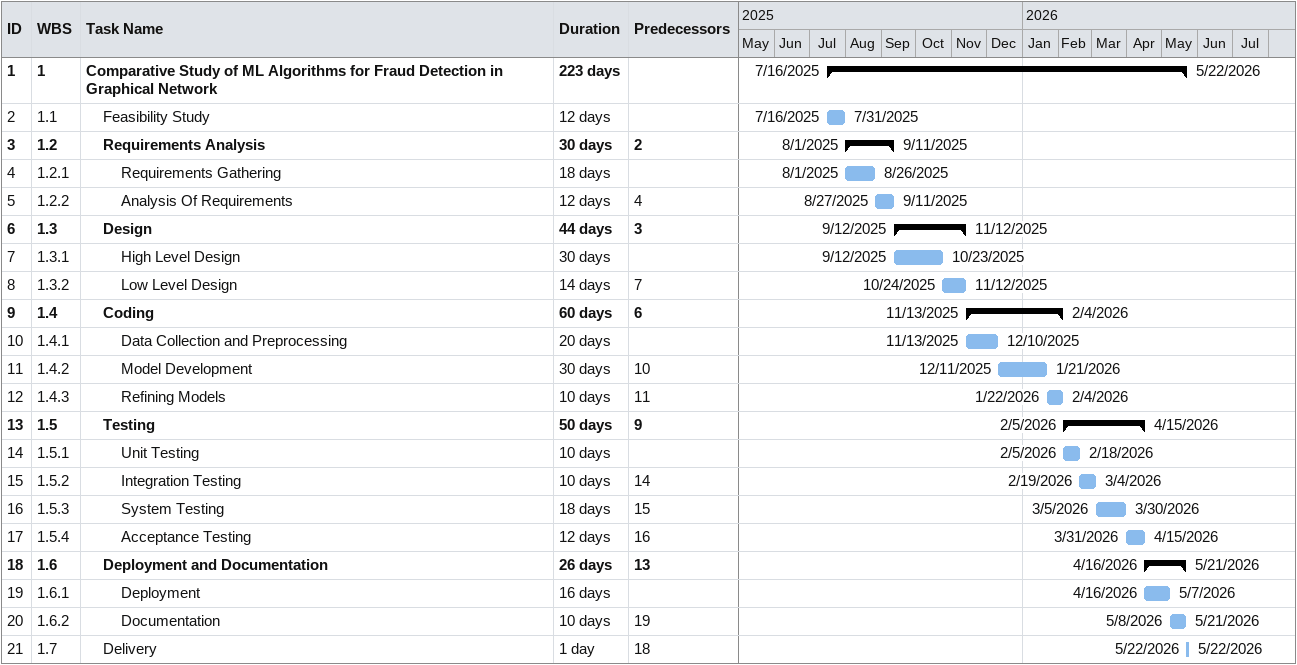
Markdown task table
| ID | WBS | Task | Duration | Start | Finish | Predecessors |
|---|---|---|---|---|---|---|
| 1 | 1 | **Comparative Study of ML Algorithms for Fraud Detection in Graphical Network** | 223d | 2025-07-16 | 2026-05-22 |  |
| 2 | 1.1 | Feasibility Study | 12d | 2025-07-16 | 2025-07-31 |  |
| 3 | 1.2 | **Requirements Analysis** | 30d | 2025-08-01 | 2025-09-11 | 2 |
| 4 | 1.2.1 | Requirements Gathering | 18d | 2025-08-01 | 2025-08-26 |  |
| 5 | 1.2.2 | Analysis Of Requirements | 12d | 2025-08-27 | 2025-09-11 | 4 |
| 6 | 1.3 | **Design** | 44d | 2025-09-12 | 2025-11-12 | 3 |
| 7 | 1.3.1 | High Level Design | 30d | 2025-09-12 | 2025-10-23 |  |
| 8 | 1.3.2 | Low Level Design | 14d | 2025-10-24 | 2025-11-12 | 7 |
| 9 | 1.4 | **Coding** | 60d | 2025-11-13 | 2026-02-04 | 6 |
| 10 | 1.4.1 | Data Collection and Preprocessing | 20d | 2025-11-13 | 2025-12-10 |  |
| 11 | 1.4.2 | Model Development | 30d | 2025-12-11 | 2026-01-21 | 10 |
| 12 | 1.4.3 | Refining Models | 10d | 2026-01-22 | 2026-02-04 | 11 |
| 13 | 1.5 | **Testing** | 50d | 2026-02-05 | 2026-04-15 | 9 |
| 14 | 1.5.1 | Unit Testing | 10d | 2026-02-05 | 2026-02-18 |  |
| 15 | 1.5.2 | Integration Testing | 10d | 2026-02-19 | 2026-03-04 | 14 |
| 16 | 1.5.3 | System Testing | 18d | 2026-03-05 | 2026-03-30 | 15 |
| 17 | 1.5.4 | Acceptance Testing | 12d | 2026-03-31 | 2026-04-15 | 16 |
| 18 | 1.6 | **Deployment and Documentation** | 26d | 2026-04-16 | 2026-05-21 | 13 |
| 19 | 1.6.1 | Deployment | 16d | 2026-04-16 | 2026-05-07 |  |
| 20 | 1.6.2 | Documentation | 10d | 2026-05-08 | 2026-05-21 | 19 |
| 21 | 1.7 | Delivery | 1d | 2026-05-22 | 2026-05-22 | 18 |
